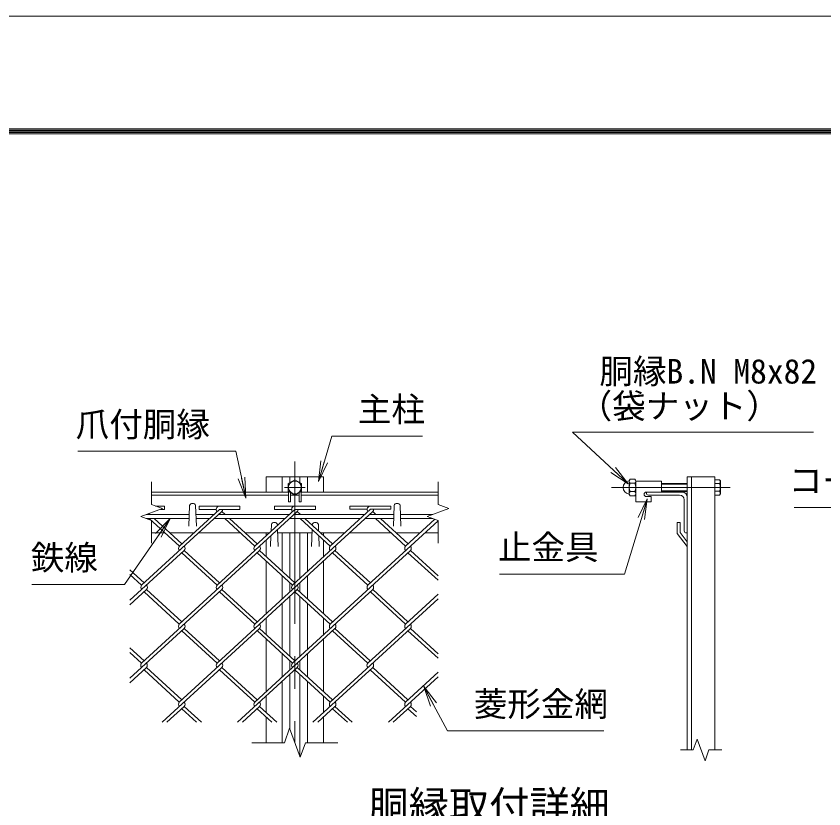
# Model space of a CAD drawing. Units: millimetres, scale not verified. Extents: x -4200 to 4200, y -2970 to 2970.
# Drawn here: x 1093 to 2672, y 1421 to 2970 of the extents above; entities that cross this region are included whole.
import ezdxf
from ezdxf.enums import TextEntityAlignment as Align

# ---------------------------------------------------------------- set-up
doc = ezdxf.new("R2010")
doc.units = ezdxf.units.MM
doc.header["$LTSCALE"] = 10
doc.linetypes.add('USER1', pattern=[50.8, 31.75, -6.35, 6.35, -6.35])
for name, color, linetype, lineweight in [('0-0_D-STR1', 1, 'Continuous', 18), ('0-1_D-BMK', 2, 'USER1', 13), ('0-2_D-STR-DIM', 7, 'Continuous', 13), ('0-3_D-STR3', 3, 'Continuous', 13), ('0-7_D-STR-TXT', 7, 'Continuous', 13), ('0-8_0', 7, 'Continuous', 18), ('0-B_D-STR2', 7, 'Continuous', 13), ('0-C_D-TTL', 7, 'Continuous', 18)]:
    doc.layers.add(name, color=color, linetype=linetype, lineweight=lineweight)
doc.layers.add('0-A_D-TTL-TXT', color=7, linetype='Continuous')
doc.styles.add('ＭＳ ゴシック', font='')
doc.styles.get('ＭＳ ゴシック').set_extended_font_data('MS Gothic')

# ---------------------------------------------------------------- blocks, each defined once
blk = doc.blocks.new('_Open')
at = {"layer": '0-8_0'}
blk.add_line((-10, 1.667), (0, 0), dxfattribs=at)
blk.add_lwpolyline([(-10, -1.667), (0, 0), (-10, 0)], dxfattribs=at)

msp = doc.modelspace()

# ---------------------------------------------------------------- linework, layer by layer
at = {"layer": '0-0_D-STR1'}
for p, q in [((1581.5, 2069.89), (1693.5, 2069.89)), ((1581.5, 2039.89), (1581.5, 2069.89)), ((1612.5, 2039.89), (1612.5, 2069.89)), ((1627.5, 2069.89), (1627.5, 2058.12)), ((1647.5, 2069.89), (1647.5, 2058.12)), ((1662.5, 2039.89), (1662.5, 2069.89)), ((1693.5, 2039.89), (1693.5, 2069.89)), ((2404.81, 1535.94), (2404.81, 2069.89)), ((2404.81, 2069.89), (2458.81, 2069.89)), ((2412.81, 1535.94), (2412.81, 2069.89)), ((2458.81, 1535.94), (2458.81, 2069.89)), ((1357.5, 2039.89), (1625, 2039.89)), ((1650, 2039.89), (1917.5, 2039.89)), ((2324.81, 2037.89), (2324.81, 2039.89)), ((2324.81, 2039.89), (2394.81, 2039.89)), ((1357.5, 2033.89), (1625, 2033.89)), ((1629, 2033.89), (1646, 2033.89)), ((1650, 2033.89), (1917.5, 2033.89)), ((2328.81, 2033.89), (2389.81, 2033.89)), ((2398.81, 2024.89), (2398.81, 1963.89)), ((2404.81, 2029.89), (2404.81, 1959.89)), ((1431.5, 2013.63), (1430.1, 1973.38)), ((1443.5, 2013.63), (1444.9, 1973.38)), ((1831.5, 2013.63), (1830.1, 1973.38)), ((1843.5, 2013.63), (1844.9, 1973.38)), ((1591.5, 1976.64), (1591.04, 1963.43)), ((1603.5, 1976.64), (1603.56, 1974.9)), ((1671.5, 1976.64), (1671.45, 1975.09)), ((1683.5, 1976.64), (1683.95, 1963.63)), ((2390.81, 1980.64), (2390.81, 1960.89)), ((1357.5, 1959.89), (1383.68, 1959.89)), ((1393.13, 1959.89), (1439.72, 1959.89)), ((1449.19, 1959.89), (1531.14, 1959.89)), ((1540.59, 1959.89), (1587.17, 1959.89)), ((1581.5, 1954.69), (1581.5, 1959.89)), ((1603.85, 1966.7), (1605, 1933.64)), ((1604.08, 1959.89), (1670.91, 1959.89)), ((1612.5, 1885.33), (1612.5, 1959.89)), ((1627.5, 1959.89), (1627.5, 1871.58)), ((1647.5, 1959.89), (1647.5, 1871.58)), ((1662.5, 1885.33), (1662.5, 1959.89)), ((1671.15, 1966.68), (1670, 1933.64)), ((1734.63, 1959.89), (1688.04, 1959.89)), ((1693.5, 1954.88), (1693.5, 1959.89)), ((1826.02, 1959.89), (1743.86, 1959.89)), ((1882.08, 1959.89), (1835.5, 1959.89)), ((1917.5, 1959.89), (1891.55, 1959.89)), ((2384.81, 1958.64), (2404.81, 1933.64)), ((2390.81, 1960.89), (2404.81, 1942.79)), ((2402.81, 1959.89), (2404.81, 1959.89)), ((1581.5, 1913.71), (1581.5, 1946.22)), ((1590.73, 1954.69), (1590, 1933.64)), ((1684.27, 1954.66), (1685, 1933.64)), ((1693.5, 1913.74), (1693.5, 1946.2)), ((2404.81, 1942.79), (2404.81, 1933.64)), ((1581.5, 1802.43), (1581.5, 1905.06)), ((1693.5, 1802.43), (1693.5, 1905.06)), ((1612.5, 1830.83), (1612.5, 1876.65)), ((1662.5, 1830.83), (1662.5, 1876.65)), ((1627.5, 1862.9), (1627.5, 1844.58)), ((1647.5, 1862.9), (1647.5, 1844.58)), ((1627.5, 1835.9), (1627.5, 1719.11)), ((1647.5, 1835.9), (1647.5, 1719.11)), ((1612.5, 1732.85), (1612.5, 1822.15)), ((1662.5, 1732.85), (1662.5, 1822.15)), ((1581.5, 1761.26), (1581.5, 1793.75)), ((1693.5, 1761.26), (1693.5, 1793.75)), ((1581.5, 1649.95), (1581.5, 1752.58)), ((1693.5, 1649.95), (1693.5, 1752.58)), ((1612.5, 1678.35), (1612.5, 1724.17)), ((1662.5, 1678.35), (1662.5, 1724.17)), ((1627.5, 1710.42), (1627.5, 1692.1)), ((1647.5, 1710.42), (1647.5, 1692.1)), ((1627.5, 1683.42), (1627.5, 1577.36)), ((1647.5, 1683.42), (1647.5, 1522.41)), ((1612.5, 1549.89), (1612.5, 1669.67)), ((1662.5, 1549.89), (1662.5, 1669.67)), ((1581.5, 1608.78), (1581.5, 1641.27)), ((1693.5, 1608.78), (1693.5, 1641.27)), ((1581.5, 1549.89), (1581.5, 1600.1)), ((1693.5, 1549.89), (1693.5, 1600.1))]:
    msp.add_line(p, q, dxfattribs=at)
msp.add_lwpolyline([(2390.81, 1980.64), (2384.81, 1980.64), (2384.81, 1958.64)], dxfattribs=at)
for centre, radius, start, end in [((2328.81, 2037.89), 4, 180, 270), ((2394.81, 2029.89), 10, 0, 90), ((2389.81, 2024.89), 9, 0, 90), ((1437.5, 2011.13), 6.5, 22.61986, 157.38014), ((1837.5, 2011.13), 6.5, 22.61986, 157.38014), ((1597.5, 1974.14), 6.5, 22.61986, 157.38014), ((1677.5, 1974.14), 6.5, 22.61986, 157.38014), ((2402.81, 1963.89), 4, 180, 270)]:
    msp.add_arc(centre, radius, start, end, dxfattribs=at)
at = {"layer": '0-1_D-BMK'}
for p, q in [((1637.5, 2099.89), (1637.5, 1549.89)), ((1657.5, 2048.89), (1617.5, 2048.89)), ((2256.34, 2048.89), (2488.81, 2048.89))]:
    msp.add_line(p, q, dxfattribs=at)
at = {"layer": '0-2_D-STR-DIM'}
for p, q in [((1357.5, 2059.89), (1357.5, 2015.28)), ((1917.5, 2059.89), (1917.5, 2015.28)), ((1336.36, 1992.19), (1378.64, 2007.58)), ((1378.64, 2007.58), (1357.5, 2015.28)), ((1357.5, 1984.49), (1336.36, 1992.19)), ((1357.5, 1984.49), (1357.5, 1939.89)), ((1917.5, 1984.49), (1917.5, 1939.89)), ((1616.98, 1549.89), (1627.24, 1578.08)), ((1627.24, 1578.08), (1647.76, 1521.69)), ((1616.98, 1549.89), (1553.5, 1549.89)), ((1647.76, 1521.69), (1658.02, 1549.89)), ((1721.5, 1549.89), (1658.02, 1549.89)), ((2424.11, 1557.08), (2416.42, 1535.94)), ((2439.51, 1514.8), (2424.11, 1557.08)), ((2391.31, 1535.94), (2416.42, 1535.94)), ((2447.2, 1535.94), (2439.51, 1514.8)), ((2447.2, 1535.94), (2472.31, 1535.94))]:
    msp.add_line(p, q, dxfattribs=at)
msp.add_lwpolyline([(1917.5, 1984.49), (1896.36, 1992.19), (1938.64, 2007.58), (1917.5, 2015.28)], dxfattribs=at)
at = {"layer": '0-3_D-STR3'}
for p, q in [((2291.31, 2061.35), (2291.31, 2036.66)), ((2291.31, 2061.35), (2291.31, 2036.66)), ((2302.31, 2065.09), (2293.31, 2065.09)), ((2293.31, 2056.99), (2302.31, 2056.99)), ((2304.31, 2061.35), (2304.31, 2036.66)), ((2304.31, 2061.35), (2304.31, 2036.66)), ((2304.31, 2060.89), (2354.31, 2060.89)), ((2304.31, 2060.89), (2304.31, 2020.89)), ((2354.31, 2060.89), (2354.31, 2039.89)), ((2404.81, 2056.89), (2354.31, 2056.89)), ((2404.81, 2055.39), (2354.31, 2055.39)), ((2458.81, 2063.9), (2468.02, 2063.9)), ((2458.81, 2063.9), (2458.81, 2033.87)), ((2458.81, 2056.39), (2468.02, 2056.39)), ((2469.41, 2061.49), (2468.02, 2063.9)), ((2469.41, 2061.49), (2469.41, 2036.29)), ((1625, 2041.09), (1625, 2020.89)), ((1629, 2038.78), (1629, 2020.89)), ((1646, 2038.78), (1646, 2020.89)), ((1650, 2041.09), (1650, 2020.89)), ((2293.31, 2040.79), (2302.31, 2040.79)), ((2324.81, 2039.89), (2354.31, 2039.89)), ((2404.81, 2042.39), (2354.31, 2042.39)), ((2404.81, 2040.89), (2354.31, 2040.89)), ((2458.81, 2041.38), (2468.02, 2041.38)), ((2302.31, 2032.69), (2293.31, 2032.69)), ((2324.81, 2030.89), (2334.31, 2030.89)), ((2334.31, 2030.89), (2334.31, 2020.89)), ((2458.81, 2033.87), (2468.02, 2033.87)), ((2469.41, 2036.29), (2468.02, 2033.87)), ((1625, 2020.89), (1629, 2020.89)), ((1646, 2020.89), (1650, 2020.89)), ((2304.31, 2020.89), (2334.31, 2020.89)), ((1347.18, 1996.13), (1430.89, 1996.13)), ((1444.11, 1996.13), (1479.27, 1996.13)), ((1488.74, 1996.13), (1626.72, 1996.13)), ((1635.96, 1996.13), (1774.18, 1996.13)), ((1783.41, 1996.13), (1830.89, 1996.13)), ((1844.11, 1996.13), (1907.18, 1996.13)), ((1347.52, 1988.13), (1430.61, 1988.13)), ((1444.39, 1988.13), (1470.54, 1988.13)), ((1480.01, 1988.13), (1617.99, 1988.13)), ((1627.23, 1988.13), (1765.45, 1988.13)), ((1774.68, 1988.13), (1830.61, 1988.13)), ((1844.39, 1988.13), (1907.52, 1988.13))]:
    msp.add_line(p, q, dxfattribs=at)
msp.add_lwpolyline([(1650.5, 2056.39), (1637.5, 2063.9), (1624.5, 2056.39), (1624.5, 2041.38), (1637.5, 2033.87), (1650.5, 2041.38)], close=True, dxfattribs=at)
msp.add_circle((1637.5, 2048.89), 12.5, dxfattribs=at)
for centre, radius, start, end in [((2292.31, 2048.89), 13, 97.16806, 262.83194), ((2290.56, 2062.78), 1, 277.16806, 350.16084), ((2296.39, 2061.04), 5.08, 127.21089, 232.78911), ((2308.71, 2048.89), 17.4, 152.26063, 207.73937), ((2299.23, 2061.04), 5.08, 307.21089, 52.78911), ((2286.91, 2048.89), 17.4, 332.26063, 27.73937), ((2462.53, 2060.14), 6.64, 325.61585, 34.38415), ((2444.34, 2048.89), 24.84, 342.4121, 17.5879), ((2296.41, 2036.74), 5.1, 127.42505, 232.57495), ((2299.21, 2036.74), 5.1, 307.42505, 52.57495), ((2324.81, 2035.39), 4.5, 90, 270), ((2462.53, 2037.63), 6.64, 325.61585, 34.38415), ((2290.56, 2034.99), 1, 16.57981, 82.83194)]:
    msp.add_arc(centre, radius, start, end, dxfattribs=at)
at = {"layer": '0-7_D-STR-TXT'}
for points in [[(1887.09, 2149.39), (1709.77, 2149.39), (1684.31, 2062.26)], [(2651.73, 2156.77), (2180.5, 2156.77), (2287.73, 2057.12)], [(1212.99, 2119.75), (1522.04, 2119.75), (1541.54, 2030.17)], [(2037.92, 1879.34), (2281.73, 1879.34), (2326.06, 2024.49)], [(2613.44, 2009.99), (3169.69, 2009.99), (3219.56, 1931.26)], [(1123.52, 1859), (1304.4, 1859), (1392.39, 1986.48)], [(2241.74, 1572.98), (1936.25, 1572.98), (1890.36, 1658.05)]]:
    msp.add_lwpolyline(points, dxfattribs=at)
at = {"layer": '0-B_D-STR2'}
for p, q in [((1365.13, 2012.5), (1382.69, 2012.5)), ((1374.58, 2006.1), (1382.69, 2006.1)), ((1382.69, 2006.1), (1382.69, 2012.5)), ((1490.15, 2006.1), (1411.69, 1934.2)), ((1450.15, 2006.1), (1450.15, 2012.5)), ((1450.15, 2012.5), (1530.15, 2012.5)), ((1450.15, 2006.1), (1483.73, 2006.1)), ((1490.15, 2006.1), (1530.15, 2006.1)), ((1530.15, 2006.1), (1530.15, 2012.5)), ((1637.61, 2006.1), (1559.14, 1934.2)), ((1597.61, 2006.1), (1597.61, 2012.5)), ((1597.61, 2012.5), (1677.61, 2012.5)), ((1597.61, 2006.1), (1631.18, 2006.1)), ((1637.61, 2006.1), (1677.61, 2006.1)), ((1677.61, 2006.1), (1677.61, 2012.5)), ((1785.17, 2006.2), (1706.6, 1934.2)), ((1745.17, 2006.2), (1745.17, 2012.6)), ((1745.17, 2012.6), (1825.17, 2012.6)), ((1745.17, 2006.2), (1778.75, 2006.2)), ((1785.17, 2006.2), (1825.17, 2006.2)), ((1825.17, 2006.2), (1825.17, 2012.6)), ((1494.89, 2001.76), (1337.97, 1857.97)), ((1353.58, 1996.13), (1351.76, 1997.8)), ((1642.22, 2001.87), (1485.31, 1858.08)), ((1491.56, 1996.13), (1490.15, 1997.42)), ((1501.03, 1996.13), (1494.89, 2001.76)), ((1789.68, 2001.87), (1632.76, 1858.08)), ((1639.02, 1996.13), (1637.49, 1997.53)), ((1648.49, 1996.13), (1642.22, 2001.87)), ((1786.47, 1996.13), (1784.94, 1997.53)), ((1795.94, 1996.13), (1789.68, 2001.87)), ((1411.69, 1934.2), (1352.84, 1988.13)), ((1416.42, 1938.54), (1362.31, 1988.13)), ((1559.14, 1934.2), (1500.29, 1988.13)), ((1563.88, 1938.54), (1509.76, 1988.13)), ((1706.6, 1934.2), (1647.75, 1988.13)), ((1711.33, 1938.54), (1657.22, 1988.13)), ((1917.5, 1983.66), (1780.32, 1857.96)), ((1854.05, 1934.2), (1795.2, 1988.13)), ((1858.79, 1938.54), (1804.67, 1988.13)), ((1911.37, 1986.72), (1854.05, 1934.2)), ((1421.05, 1925.64), (1315, 1828.46)), ((1568.5, 1925.63), (1411.58, 1781.84)), ((1485.31, 1858.08), (1416.32, 1921.3)), ((1490.04, 1862.42), (1421.05, 1925.64)), ((1715.95, 1925.63), (1559.03, 1781.84)), ((1632.76, 1858.08), (1563.77, 1921.3)), ((1637.5, 1862.42), (1568.51, 1925.64)), ((1863.41, 1925.63), (1706.49, 1781.84)), ((1780.32, 1857.96), (1711.22, 1921.29)), ((1785.06, 1862.3), (1715.95, 1925.63)), ((1917.5, 1867.38), (1858.67, 1921.29)), ((1917.5, 1876.06), (1863.41, 1925.63)), ((1342.59, 1862.42), (1315, 1887.7)), ((1337.85, 1858.08), (1315, 1879.02)), ((1347.32, 1849.4), (1315, 1819.78)), ((1494.78, 1849.4), (1337.85, 1705.6)), ((1416.32, 1786.18), (1347.32, 1849.4)), ((1642.24, 1849.4), (1485.31, 1705.6)), ((1563.77, 1786.18), (1494.78, 1849.4)), ((1789.68, 1849.39), (1632.76, 1705.6)), ((1711.23, 1786.18), (1642.24, 1849.4)), ((1858.67, 1786.17), (1789.68, 1849.39)), ((1411.58, 1781.84), (1342.59, 1845.06)), ((1559.03, 1781.84), (1490.04, 1845.06)), ((1706.49, 1781.84), (1637.5, 1845.06)), ((1853.93, 1781.83), (1785.36, 1844.67)), ((1917.5, 1840.08), (1853.93, 1781.83)), ((1917.5, 1831.4), (1780.22, 1705.6)), ((1421.05, 1773.16), (1315, 1675.98)), ((1568.51, 1773.16), (1411.58, 1629.36)), ((1485.31, 1705.6), (1416.32, 1768.82)), ((1490.04, 1709.94), (1421.05, 1773.16)), ((1715.96, 1773.16), (1559.03, 1629.36)), ((1637.5, 1709.94), (1568.51, 1773.16)), ((1863.41, 1773.15), (1706.49, 1629.36)), ((1780.22, 1705.6), (1711.23, 1768.82)), ((1784.95, 1709.94), (1715.96, 1773.16)), ((1917.5, 1714.9), (1858.67, 1768.81)), ((1917.5, 1723.58), (1863.41, 1773.15)), ((1632.76, 1705.6), (1564.18, 1768.44)), ((1342.59, 1709.94), (1315, 1735.22)), ((1337.85, 1705.6), (1315, 1726.54)), ((1347.32, 1696.92), (1315, 1667.3)), ((1411.58, 1629.36), (1342.59, 1692.58)), ((1416.32, 1633.7), (1347.32, 1696.92)), ((1494.78, 1696.92), (1377.97, 1589.89)), ((1559.03, 1629.36), (1490.04, 1692.58)), ((1563.77, 1633.7), (1494.78, 1696.92)), ((1642.24, 1696.92), (1525.43, 1589.89)), ((1706.49, 1629.36), (1637.5, 1692.58)), ((1711.23, 1633.7), (1642.24, 1696.92)), ((1789.69, 1696.92), (1672.88, 1589.89)), ((1853.95, 1629.36), (1784.95, 1692.58)), ((1858.68, 1633.7), (1789.69, 1696.92)), ((1917.5, 1678.92), (1820.34, 1589.89)), ((1917.5, 1687.6), (1853.95, 1629.36)), ((1421.05, 1620.68), (1387.44, 1589.89)), ((1445.19, 1589.89), (1416.32, 1616.34)), ((1454.66, 1589.89), (1421.05, 1620.68)), ((1568.51, 1620.68), (1534.9, 1589.89)), ((1592.64, 1589.89), (1563.77, 1616.34)), ((1602.12, 1589.89), (1568.51, 1620.68)), ((1715.96, 1620.68), (1682.36, 1589.89)), ((1740.1, 1589.89), (1711.23, 1616.34)), ((1749.57, 1589.89), (1715.96, 1620.68)), ((1863.42, 1620.68), (1829.81, 1589.89)), ((1875, 1601.39), (1858.68, 1616.34)), ((1875, 1610.07), (1863.42, 1620.68))]:
    msp.add_line(p, q, dxfattribs=at)
for centre, start, end in [((1490.15, 2006.1), 95, 222.5), ((1490.15, 2006.1), 317.5, 0), ((1637.61, 2006.1), 85, 222.5), ((1637.61, 2006.1), 317.5, 0), ((1785.17, 2006.2), 85, 222.5), ((1785.06, 2006.1), 317.5, 0.89905), ((1416.42, 1929.86), 137.5, 222.5), ((1416.42, 1929.86), 317.5, 42.5), ((1563.88, 1929.86), 137.5, 222.5), ((1563.88, 1929.86), 317.5, 42.5), ((1711.33, 1929.86), 137.5, 222.5), ((1711.33, 1929.86), 317.5, 42.5), ((1858.79, 1929.86), 137.5, 222.5), ((1858.79, 1929.86), 317.5, 42.5), ((1342.69, 1853.62), 137.5, 222.5), ((1342.69, 1853.62), 317.5, 42.5), ((1490.15, 1853.62), 137.5, 222.5), ((1490.15, 1853.62), 317.5, 42.5), ((1637.61, 1853.62), 137.5, 222.5), ((1637.61, 1853.62), 317.5, 42.5), ((1785.06, 1853.62), 137.5, 222.5), ((1785.06, 1853.62), 317.5, 42.5), ((1416.32, 1777.5), 137.5, 222.5), ((1416.32, 1777.5), 317.5, 42.5), ((1563.77, 1777.5), 137.5, 222.5), ((1563.77, 1777.5), 317.5, 42.5), ((1711.33, 1777.38), 137.5, 222.5), ((1711.33, 1777.38), 317.5, 42.5), ((1858.79, 1777.38), 137.5, 222.5), ((1858.79, 1777.38), 317.5, 42.5), ((1342.58, 1701.25), 137.5, 222.5), ((1342.58, 1701.25), 317.5, 42.5), ((1490.03, 1701.25), 137.5, 222.5), ((1490.03, 1701.25), 317.5, 42.5), ((1637.49, 1701.25), 137.5, 222.5), ((1637.49, 1701.25), 317.5, 42.5), ((1784.94, 1701.25), 137.5, 222.5), ((1784.94, 1701.25), 317.5, 42.5), ((1416.32, 1625.02), 137.5, 222.5), ((1416.32, 1625.02), 317.5, 42.5), ((1563.77, 1625.02), 137.5, 222.5), ((1563.77, 1625.02), 317.5, 42.5), ((1711.33, 1624.9), 137.5, 222.5), ((1711.33, 1624.9), 317.5, 42.5), ((1858.79, 1624.9), 137.5, 222.5), ((1858.79, 1624.9), 317.5, 42.5)]:
    msp.add_arc(centre, 6.42, start, end, dxfattribs=at)
at = {"layer": '0-C_D-TTL', "color": 2}
msp.add_lwpolyline([(-4200, 2970), (4200, 2970), (4200, -2970), (-4200, -2970)], close=True, dxfattribs=at)
at = {"layer": '0-C_D-TTL'}
for points in [[(-3930, 2750), (3930, 2750), (3930, -2750), (-3930, -2750)], [(-3927.5, 2747.5), (3927.5, 2747.5), (3927.5, -2747.5), (-3927.5, -2747.5)], [(-3925, 2745), (3925, 2745), (3925, -2745), (-3925, -2745)], [(-3922.5, 2742.5), (3922.5, 2742.5), (3922.5, -2742.5), (-3922.5, -2742.5)], [(-3920, 2740), (3920, 2740), (3920, -2740), (-3920, -2740)]]:
    msp.add_lwpolyline(points, close=True, dxfattribs=at)

# ---------------------------------------------------------------- block references
at = {"layer": '0-7_D-STR-TXT', "xscale": 4, "yscale": 4}
for p, rotation in [((1683.75, 2060.34), 253.7123), ((2289.2, 2055.76), 317.09684), ((1541.96, 2028.22), 282.27872), ((2326.64, 2026.4), 73.01941), ((1393.53, 1988.13), 55.3852), ((1889.41, 1659.81), 118.34149)]:
    msp.add_blockref('_Open', p, dxfattribs=dict(at, rotation=rotation))

# ---------------------------------------------------------------- texts
at = {"layer": '0-7_D-STR-TXT', "style": 'ＭＳ ゴシック'}
for s, p in [('胴縁B.N M8x82', (2232.95, 2237.5)), ('主柱', (1760.69, 2163.12)), ('（袋ナット）', (2192.34, 2169.61)), ('爪付胴縁', (1208.93, 2133.73)), ('コーナープレート', (2603.29, 2024.22)), ('止金具', (2034.62, 1893.58)), ('鉄線', (1121.24, 1873.36)), ('菱形金網', (1987.43, 1587.21))]:
    msp.add_text(s, height=48.09, dxfattribs=at).set_placement(p, align=Align.BOTTOM_LEFT)
at = {"layer": '0-A_D-TTL-TXT', "style": 'ＭＳ ゴシック'}
msp.add_text('胴縁取付詳細', height=57.7, dxfattribs=at).set_placement((1781.25, 1380.52), align=Align.BOTTOM_LEFT)

doc.saveas('drawing.dxf')
